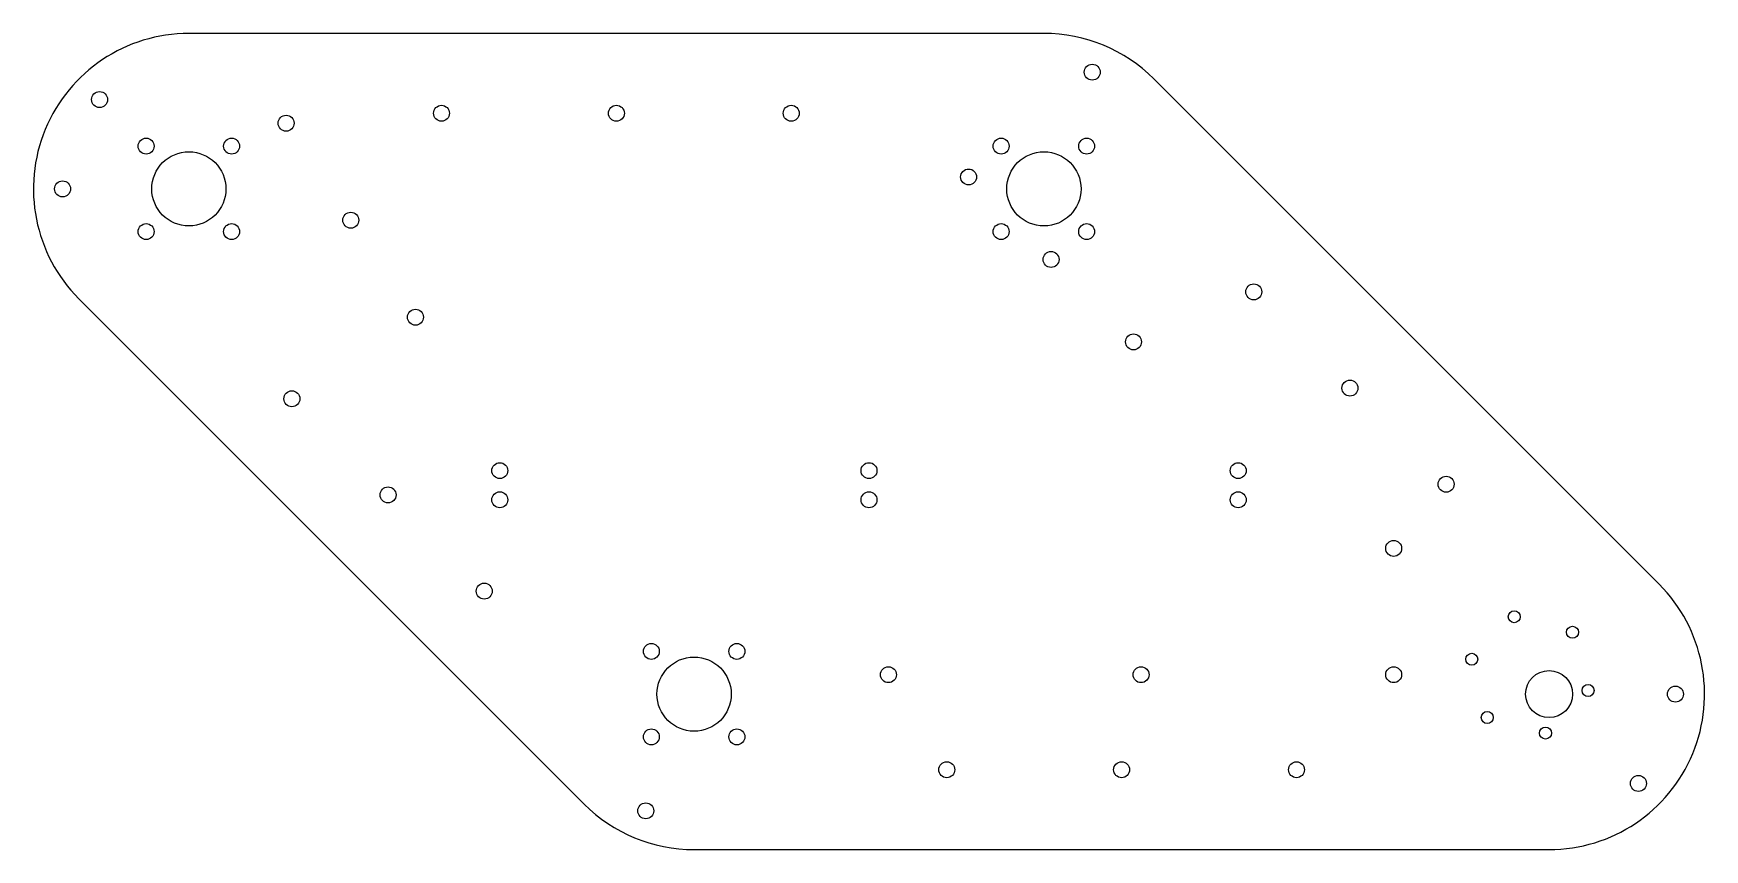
# Model space of a CAD drawing. Extents: x -215 to 215, y 0 to 210.
import ezdxf

# ---------------------------------------------------------------- set-up
doc = ezdxf.new("R2010")
doc.units = 0
doc.layers.add('VISIBLE', color=7, linetype='CONTINUOUS')

msp = doc.modelspace()

# ---------------------------------------------------------------- linework, layer by layer
at = {"layer": 'VISIBLE'}
for p, q in [((45, 210), (-175, 210)), ((73.28, 198.28), (203.28, 68.28)), ((-203.28, 141.72), (-73.28, 11.72)), ((-45, 0), (175, 0))]:
    msp.add_line(p, q, dxfattribs=at)
for centre, radius in [((57.44, 200.03), 2.05), ((-197.98, 192.98), 2.05), ((-110, 189.45), 2.05), ((-65, 189.45), 2.05), ((-20, 189.45), 2.05), ((-149.98, 186.9), 2.05), ((-186, 181), 2.05), ((-164, 181), 2.05), ((34, 181), 2.05), ((56, 181), 2.05), ((-175, 170), 9.55), ((45, 170), 9.55), ((-207.5, 170), 2.05), ((25.63, 173.06), 2.05), ((-133.34, 161.94), 2.05), ((-186, 159), 2.05), ((-164, 159), 2.05), ((34, 159), 2.05), ((56, 159), 2.05), ((46.84, 151.84), 2.05), ((99, 143.5), 2.05), ((-116.7, 136.98), 2.05), ((68.06, 130.63), 2.05), ((123.75, 118.75), 2.05), ((-148.5, 116), 2.05), ((-95, 97.5), 2.05), ((0, 97.5), 2.05), ((95, 97.5), 2.05), ((148.5, 94), 2.05), ((-123.75, 91.25), 2.05), ((-95, 90), 2.05), ((0, 90), 2.05), ((95, 90), 2.05), ((135, 77.5), 2.05), ((-99, 66.5), 2.05), ((166.04, 59.92), 1.55), ((181.01, 55.91), 1.55), ((-56, 51), 2.05), ((-34, 51), 2.05), ((-45, 40), 9.55), ((155.08, 48.96), 1.55), ((5, 45), 2.05), ((70, 45), 2.05), ((135, 45), 2.05), ((175, 40), 6.05), ((185.02, 40.94), 1.55), ((207.5, 40), 2.05), ((159.09, 33.99), 1.55), ((-56, 29), 2.05), ((-34, 29), 2.05), ((174.06, 29.98), 1.55), ((20, 20.55), 2.05), ((65, 20.55), 2.05), ((110, 20.55), 2.05), ((197.98, 17.02), 2.05), ((-57.44, 9.97), 2.05)]:
    msp.add_circle(centre, radius, dxfattribs=at)
for centre, start, end in [((-175, 170), 90, 225), ((45, 170), 45, 90), ((175, 40), 270, 45), ((-45, 40), 225, 270)]:
    msp.add_arc(centre, 40, start, end, dxfattribs=at)

doc.saveas('drawing.dxf')
